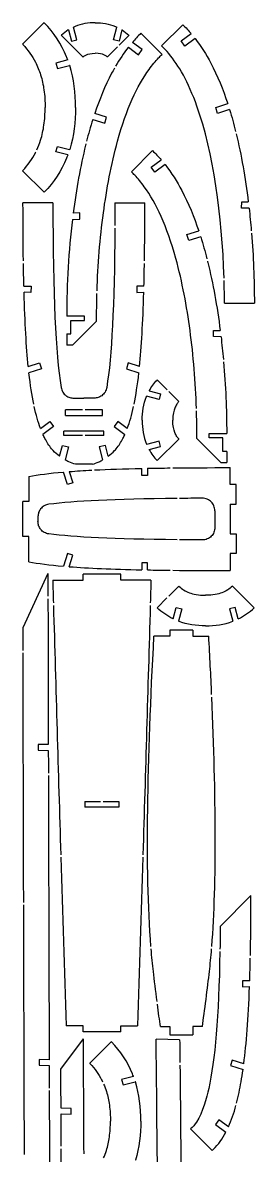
# Model space of a CAD drawing. Header units: millimetres. Extents: x 4 to 96, y 4 to 1215.
# Drawn here: x 3.9 to 95.9, y 765.7 to 1215.2 of the extents above; entities that cross this region are included whole.
import ezdxf

# ---------------------------------------------------------------- set-up
doc = ezdxf.new("R2010")
doc.units = ezdxf.units.MM
doc.layers.get('0').update_dxf_attribs({"linetype": 'CONTINUOUS'})

msp = doc.modelspace()

# ---------------------------------------------------------------- linework, layer by layer
for p, q in [((12.49, 1215.22), (3.92, 1206.64)), ((59.11, 1205.97), (67.51, 1214.38)), ((19.28, 1210.21), (27.88, 1201.62)), ((22.11, 1212.36), (23.28, 1207.86)), ((25.47, 1208.42), (24.17, 1213.46)), ((40, 1208.42), (41.3, 1213.46)), ((43.36, 1212.36), (42.19, 1207.86)), ((46.19, 1210.21), (42.24, 1206.27)), ((59.28, 1202.59), (50.87, 1211)), ((66.88, 1207.97), (70.82, 1210.86)), ((23.28, 1207.86), (25.47, 1208.42)), ((41.54, 1205.56), (37.59, 1201.62)), ((42.19, 1207.86), (40, 1208.42)), ((45.9, 1205.46), (49.94, 1202.49)), ((51.42, 1204.51), (47.48, 1207.4)), ((68.36, 1205.95), (66.88, 1207.97)), ((72.4, 1208.92), (68.36, 1205.95)), ((21.85, 1200.4), (17.15, 1199.18)), ((49.94, 1202.49), (51.42, 1204.51)), ((17.15, 1199.18), (17.72, 1196.99)), ((17.72, 1196.99), (22.59, 1198.25)), ((80.61, 1181.61), (85.34, 1183.08)), ((37.26, 1177.68), (32.54, 1179.15)), ((81.35, 1179.22), (80.61, 1181.61)), ((86.1, 1180.69), (81.35, 1179.22)), ((31.76, 1176.77), (36.52, 1175.29)), ((36.52, 1175.29), (37.26, 1177.68)), ((17.15, 1163.93), (17.72, 1166.12)), ((17.72, 1166.12), (22.59, 1164.86)), ((47.1, 1156.02), (55.5, 1164.42)), ((21.85, 1162.71), (17.15, 1163.93)), ((54.96, 1157.93), (58.9, 1160.82)), ((12.49, 1147.89), (3.92, 1156.47)), ((56.44, 1155.92), (54.96, 1157.93)), ((60.48, 1158.88), (56.44, 1155.92)), ((15.95, 1143.69), (4.06, 1143.69)), ((40.55, 1143.69), (52.44, 1143.69)), ((90.85, 1141.62), (90.91, 1144.12)), ((90.91, 1144.12), (93.53, 1144.07)), ((26.62, 1139.69), (23.99, 1139.63)), ((26.67, 1137.19), (26.62, 1139.69)), ((93.83, 1141.56), (90.85, 1141.62)), ((23.68, 1137.12), (26.67, 1137.19)), ((69.12, 1131.11), (73.84, 1132.57)), ((69.86, 1128.72), (69.12, 1131.11)), ((74.62, 1130.2), (69.86, 1128.72)), ((4.42, 1110.7), (7.29, 1110.64)), ((7.29, 1110.64), (7.23, 1108.14)), ((52.09, 1110.7), (49.22, 1110.64)), ((49.22, 1110.64), (49.27, 1108.14)), ((7.23, 1108.14), (4.48, 1108.2)), ((49.27, 1108.14), (52.02, 1108.2)), ((84.06, 1103.85), (95.94, 1103.85)), ((28.42, 1098.79), (21.41, 1098.79)), ((23, 1097.08), (28.42, 1097.08)), ((23, 1091.67), (23, 1097.08)), ((28.42, 1097.08), (28.42, 1098.79)), ((33.3, 1096.75), (33.3, 1098.73)), ((23.75, 1087.2), (33.3, 1096.75)), ((79.71, 1090.61), (79.76, 1093.11)), ((79.76, 1093.11), (82.38, 1093.05)), ((21.41, 1091.67), (23, 1091.67)), ((21.41, 1091.67), (21.41, 1087.2)), ((82.7, 1090.55), (79.71, 1090.61)), ((23.75, 1087.2), (21.41, 1087.2)), ((6.15, 1078.78), (10.66, 1080.18)), ((10.66, 1080.18), (11.4, 1077.79)), ((45.84, 1080.18), (45.1, 1077.79)), ((50.35, 1078.78), (45.84, 1080.18)), ((11.4, 1077.79), (6.42, 1076.24)), ((45.1, 1077.79), (50.08, 1076.24)), ((57.35, 1073.44), (61.29, 1069.5)), ((24.19, 1066.2), (28.25, 1066.2)), ((32.32, 1066.2), (28.25, 1066.2)), ((58.16, 1065.68), (53.17, 1066.97)), ((54.17, 1069.05), (58.73, 1067.87)), ((58.73, 1067.87), (58.16, 1065.68)), ((62, 1068.79), (65.94, 1064.85)), ((27.75, 1061.58), (20.89, 1061.58)), ((20.89, 1059.32), (20.89, 1061.58)), ((35.61, 1061.58), (28.75, 1061.58)), ((35.61, 1059.32), (35.61, 1061.58)), ((11.01, 1054.2), (14.75, 1056.94)), ((14.75, 1056.94), (16.23, 1054.93)), ((20.89, 1059.32), (35.61, 1059.32)), ((41.76, 1056.94), (40.28, 1054.93)), ((45.49, 1054.2), (41.76, 1056.94)), ((16.23, 1054.93), (11.99, 1051.82)), ((20.33, 1051.4), (20.33, 1053.07)), ((36.17, 1053.07), (20.33, 1053.07)), ((36.17, 1051.4), (36.17, 1053.07)), ((40.28, 1054.93), (44.51, 1051.82)), ((73.08, 1050.18), (73.08, 1052.15)), ((77.96, 1050.51), (77.96, 1052.21)), ((77.96, 1052.21), (84.96, 1052.21)), ((18.61, 1043.13), (19.73, 1047.47)), ((19.73, 1047.47), (22.15, 1046.84)), ((27.75, 1051.4), (20.33, 1051.4)), ((36.17, 1051.4), (28.75, 1051.4)), ((36.77, 1047.47), (34.35, 1046.84)), ((37.89, 1043.13), (36.77, 1047.47)), ((58.16, 1049.16), (53.17, 1047.86)), ((57.35, 1041.4), (65.94, 1049.98)), ((58.73, 1046.97), (58.16, 1049.16)), ((82.63, 1040.63), (73.08, 1050.18)), ((83.38, 1050.51), (77.96, 1050.51)), ((83.38, 1045.09), (83.38, 1050.51)), ((22.15, 1046.84), (20.81, 1041.66)), ((34.35, 1046.84), (35.69, 1041.66)), ((54.17, 1045.79), (58.73, 1046.97)), ((84.96, 1045.09), (83.38, 1045.09)), ((84.96, 1045.09), (84.96, 1040.63)), ((31.64, 1040.01), (24.86, 1040.01)), ((82.63, 1040.63), (84.96, 1040.63)), ((86.35, 1031.88), (86.35, 1038.63)), ((6.32, 1035.13), (6.32, 1025.13)), ((21.68, 1031.89), (20.13, 1036.88)), ((22.44, 1037.07), (23.85, 1032.56)), ((51.23, 1035.55), (51.29, 1038.32)), ((53.5, 1035.5), (51.23, 1035.55)), ((53.56, 1038.36), (53.5, 1035.5)), ((23.85, 1032.56), (21.68, 1031.89)), ((88.74, 1031.88), (86.35, 1031.88)), ((88.74, 1024.07), (88.74, 1031.88)), ((6.32, 1025.13), (3.94, 1025.13)), ((3.94, 1011.26), (3.94, 1025.13)), ((80.24, 1021.53), (80.24, 1014.86)), ((86.35, 1024.07), (86.35, 1012.32)), ((86.35, 1024.07), (88.74, 1024.07)), ((10, 1019.18), (10, 1017.21)), ((86.35, 1012.32), (88.74, 1012.32)), ((88.74, 1012.32), (88.74, 1004.51)), ((6.32, 1011.26), (3.94, 1011.26)), ((6.32, 1001.26), (6.32, 1011.26)), ((21.68, 1004.5), (20.13, 999.51)), ((23.85, 1003.83), (21.68, 1004.5)), ((22.44, 999.32), (23.85, 1003.83)), ((86.35, 1004.51), (86.35, 997.76)), ((88.74, 1004.51), (86.35, 1004.51)), ((53.5, 1000.89), (51.23, 1000.83)), ((51.23, 1000.83), (51.29, 998.07)), ((53.56, 998.03), (53.5, 1000.89)), ((13.96, 996.59), (3.94, 975.11)), ((15.86, 993.94), (27.89, 993.94)), ((27.89, 993.94), (27.89, 996.32)), ((42.85, 996.32), (27.89, 996.32)), ((42.85, 993.94), (42.85, 996.32)), ((54.87, 993.94), (42.85, 993.94)), ((61.95, 987.66), (65.88, 991.6)), ((95.9, 983.02), (87.32, 991.6)), ((57.3, 983.02), (61.24, 986.95)), ((63.71, 978.57), (64.91, 983.18)), ((64.91, 983.18), (67.1, 982.62)), ((67.1, 982.62), (65.82, 977.67)), ((88.29, 983.18), (86.11, 982.62)), ((86.11, 982.62), (87.39, 977.67)), ((89.49, 978.57), (88.29, 983.18)), ((62.38, 971.79), (56.08, 971.79)), ((71.54, 974.18), (62.38, 974.18)), ((62.38, 974.18), (62.38, 971.79)), ((71.54, 974.18), (71.54, 971.79)), ((71.54, 971.79), (77.84, 971.79)), ((10.13, 928.79), (10.13, 926.53)), ((14.11, 928.69), (10.13, 928.79)), ((10.13, 926.53), (14.11, 926.43)), ((28.55, 906.17), (28.55, 903.91)), ((28.55, 906.17), (34.87, 906.17)), ((42.18, 903.91), (28.55, 903.91)), ((35.87, 906.17), (42.18, 906.17)), ((42.18, 906.17), (42.18, 903.91)), ((94.58, 868.77), (82.39, 856.58)), ((94.09, 834.96), (91.22, 834.9)), ((91.22, 834.9), (91.27, 832.64)), ((91.27, 832.64), (94.01, 832.7)), ((27.89, 817.07), (21.17, 817.07)), ((27.89, 814.69), (27.89, 817.07)), ((42.85, 814.69), (27.89, 814.69)), ((42.85, 817.07), (49.56, 817.07)), ((42.85, 814.69), (42.85, 817.07)), ((58.62, 816.79), (62.38, 816.79)), ((62.38, 816.79), (62.38, 813.53)), ((71.54, 816.79), (71.54, 813.53)), ((75.3, 816.79), (71.54, 816.79)), ((19.1, 799.86), (28.04, 811.9)), ((39.16, 810.83), (30.59, 802.26)), ((66.27, 811.5), (56.91, 811.87)), ((62.38, 813.53), (71.54, 813.53)), ((14.45, 803.65), (10.47, 803.74)), ((10.47, 803.74), (10.48, 801.48)), ((10.48, 801.48), (14.45, 801.38)), ((87.19, 803.47), (86.52, 801.31)), ((86.52, 801.31), (91.45, 799.78)), ((91.76, 802.05), (87.19, 803.47)), ((47.93, 797.04), (43.22, 795.82)), ((43.22, 795.82), (43.79, 793.63)), ((43.79, 793.63), (48.67, 794.9)), ((23.16, 784.26), (19.18, 784.38)), ((23.17, 782), (23.16, 784.26)), ((19.19, 782.12), (23.17, 782)), ((81.84, 779.82), (80.5, 777.99)), ((80.5, 777.99), (84.66, 774.94)), ((85.66, 777.01), (81.84, 779.82)), ((70.57, 776.19), (79.17, 767.59))]:
    msp.add_line(p, q)
for points, knots in [([(21.85, 1200.4), (21.85, 1200.42), (21.84, 1200.44), (21.83, 1200.46), (21.69, 1200.85), (21.53, 1201.23), (21.38, 1201.62), (19.3, 1206.72), (16.34, 1211.2), (12.53, 1215.17), (12.52, 1215.19), (12.5, 1215.2), (12.49, 1215.22)], [1.928572, 1.928572, 1.928572, 1.928572, 1.935241, 1.935241, 1.935241, 2.059741, 2.059741, 2.059741, 3.70443, 3.70443, 3.70443, 3.710547, 3.710547, 3.710547, 3.710547]), ([(32.74, 1215.19), (29.98, 1215.19), (27.28, 1214.75), (24.72, 1213.7), (24.55, 1213.63), (24.38, 1213.55), (24.21, 1213.48), (24.2, 1213.47), (24.18, 1213.46), (24.17, 1213.46)], [0, 0, 0, 0, 0.8244639, 0.8244639, 0.8244639, 0.8801805, 0.8801805, 0.8801805, 0.8852669, 0.8852669, 0.8852669, 0.8852669]), ([(32.74, 1215.19), (35.49, 1215.19), (38.2, 1214.75), (40.75, 1213.7), (40.92, 1213.63), (41.09, 1213.55), (41.26, 1213.48), (41.27, 1213.47), (41.29, 1213.46), (41.3, 1213.46)], [0, 0, 0, 0, 0.8244639, 0.8244639, 0.8244639, 0.8801805, 0.8801805, 0.8801805, 0.8852669, 0.8852669, 0.8852669, 0.8852669]), ([(22.11, 1212.36), (22.09, 1212.35), (22.07, 1212.33), (22.04, 1212.32), (21.08, 1211.72), (20.18, 1211.03), (19.33, 1210.25), (19.32, 1210.24), (19.3, 1210.22), (19.28, 1210.21)], [1.1201468, 1.1201468, 1.1201468, 1.1201468, 1.1284749, 1.1284749, 1.1284749, 1.4735174, 1.4735174, 1.4735174, 1.4798302, 1.4798302, 1.4798302, 1.4798302]), ([(43.36, 1212.36), (43.38, 1212.35), (43.4, 1212.33), (43.43, 1212.32), (44.39, 1211.72), (45.29, 1211.03), (46.14, 1210.25), (46.16, 1210.24), (46.17, 1210.22), (46.19, 1210.21)], [1.1201468, 1.1201468, 1.1201468, 1.1201468, 1.1284749, 1.1284749, 1.1284749, 1.4735174, 1.4735174, 1.4735174, 1.4798302, 1.4798302, 1.4798302, 1.4798302]), ([(3.92, 1206.64), (3.93, 1206.63), (3.94, 1206.61), (3.96, 1206.6), (6.12, 1204.31), (7.75, 1201.96), (8.99, 1199.57), (9.84, 1197.93), (10.53, 1196.23), (11.07, 1194.47), (11.67, 1192.54), (12.09, 1190.56), (12.38, 1188.56), (12.7, 1186.25), (12.84, 1183.89), (12.84, 1181.56)], [13.280967, 13.280967, 13.280967, 13.280967, 13.294839, 13.294839, 13.294839, 15.544776, 15.544776, 15.544776, 17.083057, 17.083057, 17.083057, 18.767987, 18.767987, 18.767987, 20.719887, 20.719887, 20.719887, 20.719887]), ([(83.9, 1113.85), (83.15, 1138.69), (79.6, 1163.83), (73.15, 1182.01), (69.7, 1191.74), (65.89, 1198.28), (61.96, 1202.94), (61.02, 1204.06), (60.07, 1205.06), (59.11, 1205.97)], [1.000331, 1.000331, 1.000331, 1.000331, 8.384216, 8.384216, 8.384216, 12.337364, 12.337364, 12.337364, 13.280198, 13.280198, 13.280198, 13.280198]), ([(72.4, 1208.92), (74.77, 1205.88), (76.82, 1202.6), (78.62, 1199.2), (81.3, 1194.15), (83.51, 1188.65), (85.34, 1183.08)], [4.444677, 4.444677, 4.444677, 4.444677, 5.600063, 5.600063, 5.600063, 7.318002, 7.318002, 7.318002, 7.318002]), ([(27.88, 1201.62), (27.89, 1201.63), (27.91, 1201.64), (27.92, 1201.65), (28.01, 1201.72), (28.11, 1201.8), (28.21, 1201.87), (28.56, 1202.11), (28.92, 1202.31), (29.31, 1202.47), (29.93, 1202.74), (30.97, 1203.06), (32.74, 1203.06)], [15.4836521, 15.4836521, 15.4836521, 15.4836521, 15.4947963, 15.4947963, 15.4947963, 15.5715601, 15.5715601, 15.5715601, 15.8404789, 15.8404789, 15.8404789, 16.268166, 16.268166, 16.268166, 16.268166]), ([(37.59, 1201.62), (37.58, 1201.63), (37.57, 1201.64), (37.55, 1201.65), (37.46, 1201.72), (37.36, 1201.8), (37.26, 1201.87), (36.91, 1202.11), (36.55, 1202.31), (36.16, 1202.47), (35.54, 1202.74), (34.5, 1203.06), (32.74, 1203.06)], [15.4836521, 15.4836521, 15.4836521, 15.4836521, 15.4947963, 15.4947963, 15.4947963, 15.5715601, 15.5715601, 15.5715601, 15.8404789, 15.8404789, 15.8404789, 16.268166, 16.268166, 16.268166, 16.268166]), ([(33.46, 1108.73), (33.79, 1119.12), (34.63, 1129.59), (35.99, 1139.68), (37.25, 1149.12), (39.07, 1158.96), (41.6, 1168.15), (45.17, 1181.05), (49.41, 1190.13), (54.15, 1196.68), (55.39, 1198.38), (56.64, 1199.89), (57.91, 1201.22)], [0.994512, 0.994512, 0.994512, 0.994512, 4.084731, 4.084731, 4.084731, 6.973828, 6.973828, 6.973828, 11.034647, 11.034647, 11.034647, 12.093109, 12.093109, 12.093109, 12.093109]), ([(24.96, 1181.56), (24.96, 1187.21), (24.29, 1192.83), (22.61, 1198.2), (22.6, 1198.21), (22.6, 1198.23), (22.59, 1198.25)], [0, 0, 0, 0, 1.695527, 1.695527, 1.695527, 1.701261, 1.701261, 1.701261, 1.701261]), ([(40.37, 1197.14), (39.99, 1196.47), (39.62, 1195.8), (39.26, 1195.12), (36.6, 1190.11), (34.39, 1184.68), (32.54, 1179.15)], [5.685569, 5.685569, 5.685569, 5.685569, 5.915446, 5.915446, 5.915446, 7.621048, 7.621048, 7.621048, 7.621048]), ([(9.55, 1164.68), (10.15, 1165.96), (10.65, 1167.28), (11.07, 1168.64), (11.67, 1170.57), (12.09, 1172.55), (12.38, 1174.55), (12.7, 1176.86), (12.84, 1179.22), (12.84, 1181.56)], [15.897046, 15.897046, 15.897046, 15.897046, 17.083057, 17.083057, 17.083057, 18.767987, 18.767987, 18.767987, 20.719887, 20.719887, 20.719887, 20.719887]), ([(24.96, 1181.56), (24.96, 1175.9), (24.29, 1170.28), (22.61, 1164.91), (22.6, 1164.9), (22.6, 1164.88), (22.59, 1164.86)], [0, 0, 0, 0, 1.695527, 1.695527, 1.695527, 1.701261, 1.701261, 1.701261, 1.701261]), ([(29.05, 1167.15), (29.01, 1166.96), (28.96, 1166.77), (28.91, 1166.58), (26.86, 1158.27), (25.22, 1149.16), (23.99, 1139.63)], [8.853385, 8.853385, 8.853385, 8.853385, 8.911599, 8.911599, 8.911599, 11.496337, 11.496337, 11.496337, 11.496337]), ([(3.92, 1156.47), (3.93, 1156.48), (3.94, 1156.5), (3.96, 1156.51), (6.12, 1158.8), (7.75, 1161.15), (8.99, 1163.54), (9.03, 1163.62), (9.07, 1163.7), (9.11, 1163.78)], [13.280967, 13.280967, 13.280967, 13.280967, 13.294839, 13.294839, 13.294839, 15.544776, 15.544776, 15.544776, 15.618349, 15.618349, 15.618349, 15.618349]), ([(21.85, 1162.71), (21.85, 1162.69), (21.84, 1162.67), (21.83, 1162.65), (21.69, 1162.26), (21.53, 1161.88), (21.38, 1161.49), (19.3, 1156.39), (16.34, 1151.91), (12.53, 1147.94), (12.52, 1147.92), (12.5, 1147.91), (12.49, 1147.89)], [1.928572, 1.928572, 1.928572, 1.928572, 1.935241, 1.935241, 1.935241, 2.059741, 2.059741, 2.059741, 3.70443, 3.70443, 3.70443, 3.710547, 3.710547, 3.710547, 3.710547]), ([(60.48, 1158.88), (63.01, 1155.66), (65.2, 1152.17), (67.12, 1148.55), (69.77, 1143.53), (71.99, 1138.1), (73.84, 1132.57)], [4.685437, 4.685437, 4.685437, 4.685437, 5.915446, 5.915446, 5.915446, 7.621048, 7.621048, 7.621048, 7.621048]), ([(72.92, 1062.15), (72.59, 1072.55), (71.75, 1083.01), (70.39, 1093.11), (69.13, 1102.55), (67.31, 1112.39), (64.77, 1121.57), (61.21, 1134.48), (56.97, 1143.56), (52.23, 1150.1), (50.99, 1151.81), (49.74, 1153.31), (48.47, 1154.64)], [0.994512, 0.994512, 0.994512, 0.994512, 4.084731, 4.084731, 4.084731, 6.973828, 6.973828, 6.973828, 11.034647, 11.034647, 11.034647, 12.093109, 12.093109, 12.093109, 12.093109]), ([(77.32, 1120.57), (77.37, 1120.38), (77.42, 1120.2), (77.46, 1120.01), (79.52, 1111.7), (81.16, 1102.58), (82.38, 1093.05)], [8.853385, 8.853385, 8.853385, 8.853385, 8.911599, 8.911599, 8.911599, 11.496337, 11.496337, 11.496337, 11.496337]), ([(19.19, 1070.45), (19.3, 1069.8), (19.53, 1069.18), (19.87, 1068.62), (20.21, 1068.06), (20.67, 1067.57), (21.2, 1067.18), (21.63, 1066.86), (22.11, 1066.62), (22.61, 1066.45), (23.12, 1066.29), (23.65, 1066.2), (24.19, 1066.2)], [0, 0, 0, 0, 0.1953222, 0.1953222, 0.1953222, 0.3906445, 0.3906445, 0.3906445, 0.5489507, 0.5489507, 0.5489507, 0.7072569, 0.7072569, 0.7072569, 0.7072569]), ([(37.31, 1070.45), (37.21, 1069.8), (36.98, 1069.18), (36.63, 1068.62), (36.29, 1068.06), (35.84, 1067.57), (35.31, 1067.18), (34.87, 1066.86), (34.4, 1066.62), (33.89, 1066.45), (33.38, 1066.29), (32.85, 1066.2), (32.32, 1066.2)], [0, 0, 0, 0, 0.1953222, 0.1953222, 0.1953222, 0.3906445, 0.3906445, 0.3906445, 0.5489507, 0.5489507, 0.5489507, 0.7072569, 0.7072569, 0.7072569, 0.7072569]), ([(54.17, 1069.05), (54.18, 1069.07), (54.2, 1069.09), (54.21, 1069.12), (55.06, 1070.66), (56.1, 1072.08), (57.31, 1073.39), (57.32, 1073.4), (57.34, 1073.42), (57.35, 1073.44)], [1.2150172, 1.2150172, 1.2150172, 1.2150172, 1.2228713, 1.2228713, 1.2228713, 1.7581536, 1.7581536, 1.7581536, 1.7644214, 1.7644214, 1.7644214, 1.7644214]), ([(51.4, 1057.42), (51.4, 1060.68), (51.91, 1063.89), (53.15, 1066.92), (53.16, 1066.94), (53.17, 1066.95), (53.17, 1066.97)], [0, 0, 0, 0, 0.9781116, 0.9781116, 0.9781116, 0.983337, 0.983337, 0.983337, 0.983337]), ([(65.94, 1064.85), (65.92, 1064.84), (65.91, 1064.82), (65.9, 1064.81), (65.61, 1064.47), (65.38, 1064.15), (65.19, 1063.87), (64.85, 1063.35), (64.57, 1062.81), (64.33, 1062.23), (63.94, 1061.26), (63.52, 1059.76), (63.52, 1057.42)], [17.703129, 17.703129, 17.703129, 17.703129, 17.728392, 17.728392, 17.728392, 18.347529, 18.347529, 18.347529, 19.47648, 19.47648, 19.47648, 21.384596, 21.384596, 21.384596, 21.384596]), ([(51.4, 1057.42), (51.4, 1054.15), (51.91, 1050.94), (53.15, 1047.91), (53.16, 1047.9), (53.17, 1047.88), (53.17, 1047.86)], [0, 0, 0, 0, 0.9781116, 0.9781116, 0.9781116, 0.983337, 0.983337, 0.983337, 0.983337]), ([(65.94, 1049.98), (65.92, 1050), (65.91, 1050.01), (65.9, 1050.03), (65.61, 1050.37), (65.38, 1050.68), (65.19, 1050.97), (64.85, 1051.49), (64.57, 1052.02), (64.33, 1052.6), (63.94, 1053.57), (63.52, 1055.07), (63.52, 1057.42)], [17.703129, 17.703129, 17.703129, 17.703129, 17.728392, 17.728392, 17.728392, 18.347529, 18.347529, 18.347529, 19.47648, 19.47648, 19.47648, 21.384596, 21.384596, 21.384596, 21.384596]), ([(15.38, 1046.14), (14.38, 1047.39), (13.52, 1048.77), (12.78, 1050.19), (12.51, 1050.72), (12.25, 1051.26), (11.99, 1051.82)], [1.4960077, 1.4960077, 1.4960077, 1.4960077, 1.978875, 1.978875, 1.978875, 2.1565437, 2.1565437, 2.1565437, 2.1565437]), ([(41.12, 1046.14), (42.12, 1047.39), (42.98, 1048.77), (43.72, 1050.19), (43.99, 1050.72), (44.26, 1051.26), (44.51, 1051.82)], [1.4960077, 1.4960077, 1.4960077, 1.4960077, 1.978875, 1.978875, 1.978875, 2.1565437, 2.1565437, 2.1565437, 2.1565437]), ([(18.61, 1043.13), (17.69, 1043.83), (16.75, 1044.63), (16.06, 1045.36), (15.82, 1045.62), (15.61, 1045.86), (15.38, 1046.14)], [0.25573273, 0.25573273, 0.25573273, 0.25573273, 0.31880539, 0.31880539, 0.31880539, 0.34072753, 0.34072753, 0.34072753, 0.34072753]), ([(37.89, 1043.13), (38.81, 1043.83), (39.75, 1044.63), (40.44, 1045.36), (40.68, 1045.62), (40.9, 1045.86), (41.12, 1046.14)], [0.25573273, 0.25573273, 0.25573273, 0.25573273, 0.31880539, 0.31880539, 0.31880539, 0.34072753, 0.34072753, 0.34072753, 0.34072753]), ([(54.17, 1045.79), (54.18, 1045.76), (54.2, 1045.74), (54.21, 1045.72), (55.06, 1044.18), (56.1, 1042.75), (57.31, 1041.44), (57.32, 1041.43), (57.34, 1041.41), (57.35, 1041.4)], [1.2150172, 1.2150172, 1.2150172, 1.2150172, 1.2228713, 1.2228713, 1.2228713, 1.7581536, 1.7581536, 1.7581536, 1.7644214, 1.7644214, 1.7644214, 1.7644214]), ([(24.86, 1040.01), (24.06, 1040.22), (23.16, 1040.51), (22.25, 1040.92), (21.75, 1041.15), (21.27, 1041.39), (20.81, 1041.66)], [0.11002962, 0.11002962, 0.11002962, 0.11002962, 0.17044028, 0.17044028, 0.17044028, 0.20357789, 0.20357789, 0.20357789, 0.20357789]), ([(31.64, 1040.01), (32.44, 1040.22), (33.34, 1040.51), (34.25, 1040.92), (34.75, 1041.15), (35.23, 1041.39), (35.69, 1041.66)], [0.11002962, 0.11002962, 0.11002962, 0.11002962, 0.17044028, 0.17044028, 0.17044028, 0.20357789, 0.20357789, 0.20357789, 0.20357789]), ([(53.56, 1038.36), (53.58, 1038.36), (53.6, 1038.36), (53.62, 1038.36), (56.45, 1038.42), (59.43, 1038.46), (62.56, 1038.5)], [2.9255853, 2.9255853, 2.9255853, 2.9255853, 2.9276529, 2.9276529, 2.9276529, 3.2429088, 3.2429088, 3.2429088, 3.2429088]), ([(63.56, 1038.51), (70.4, 1038.59), (77.95, 1038.63), (86.3, 1038.63), (86.32, 1038.63), (86.34, 1038.63), (86.35, 1038.63)], [3.2763345, 3.2763345, 3.2763345, 3.2763345, 3.9589101, 3.9589101, 3.9589101, 3.9604953, 3.9604953, 3.9604953, 3.9604953]), ([(6.32, 1035.13), (6.34, 1035.13), (6.36, 1035.14), (6.37, 1035.14), (10.14, 1035.82), (14.59, 1036.4), (20.09, 1036.88), (20.1, 1036.88), (20.12, 1036.88), (20.13, 1036.88)], [0.276495, 0.276495, 0.276495, 0.276495, 0.280935, 0.280935, 0.280935, 1.329346, 1.329346, 1.329346, 1.332318, 1.332318, 1.332318, 1.332318]), ([(22.44, 1037.07), (22.47, 1037.07), (22.49, 1037.07), (22.52, 1037.08), (25.24, 1037.29), (28.19, 1037.47), (31.43, 1037.64)], [1.4756095, 1.4756095, 1.4756095, 1.4756095, 1.479994, 1.479994, 1.479994, 1.9719625, 1.9719625, 1.9719625, 1.9719625]), ([(32.43, 1037.69), (37.88, 1037.96), (44.09, 1038.17), (51.23, 1038.32), (51.25, 1038.32), (51.27, 1038.32), (51.29, 1038.32)], [2.0222075, 2.0222075, 2.0222075, 2.0222075, 2.838146, 2.838146, 2.838146, 2.8404591, 2.8404591, 2.8404591, 2.8404591]), ([(80.24, 1021.53), (80.24, 1022.18), (80.11, 1022.81), (79.87, 1023.41), (79.62, 1024), (79.26, 1024.54), (78.81, 1025), (78.36, 1025.46), (77.82, 1025.83), (77.23, 1026.08), (76.92, 1026.21), (76.6, 1026.31), (76.27, 1026.37), (75.94, 1026.44), (75.61, 1026.47), (75.27, 1026.47)], [0, 0, 0, 0, 0.1953222, 0.1953222, 0.1953222, 0.3906445, 0.3906445, 0.3906445, 0.5859667, 0.5859667, 0.5859667, 0.6878493, 0.6878493, 0.6878493, 0.7897319, 0.7897319, 0.7897319, 0.7897319]), ([(14.33, 1024.08), (13.69, 1024), (13.07, 1023.8), (12.51, 1023.48), (11.95, 1023.17), (11.46, 1022.74), (11.06, 1022.24), (10.72, 1021.81), (10.46, 1021.32), (10.28, 1020.8), (10.1, 1020.28), (10, 1019.73), (10, 1019.18)], [0, 0, 0, 0, 0.1953222, 0.1953222, 0.1953222, 0.3906445, 0.3906445, 0.3906445, 0.5578044, 0.5578044, 0.5578044, 0.7249644, 0.7249644, 0.7249644, 0.7249644]), ([(14.33, 1012.31), (13.69, 1012.39), (13.07, 1012.59), (12.51, 1012.91), (11.95, 1013.22), (11.46, 1013.65), (11.06, 1014.15), (10.72, 1014.58), (10.46, 1015.07), (10.28, 1015.59), (10.1, 1016.11), (10, 1016.66), (10, 1017.21)], [0, 0, 0, 0, 0.1953222, 0.1953222, 0.1953222, 0.3906445, 0.3906445, 0.3906445, 0.5578044, 0.5578044, 0.5578044, 0.7249644, 0.7249644, 0.7249644, 0.7249644]), ([(80.24, 1014.86), (80.24, 1014.21), (80.11, 1013.58), (79.87, 1012.98), (79.62, 1012.39), (79.26, 1011.84), (78.81, 1011.39), (78.36, 1010.93), (77.82, 1010.56), (77.23, 1010.31), (76.92, 1010.18), (76.6, 1010.08), (76.27, 1010.01), (75.94, 1009.95), (75.61, 1009.92), (75.27, 1009.92)], [0, 0, 0, 0, 0.1953222, 0.1953222, 0.1953222, 0.3906445, 0.3906445, 0.3906445, 0.5859667, 0.5859667, 0.5859667, 0.6878493, 0.6878493, 0.6878493, 0.7897319, 0.7897319, 0.7897319, 0.7897319]), ([(6.32, 1001.26), (6.34, 1001.25), (6.36, 1001.25), (6.37, 1001.25), (10.14, 1000.57), (14.59, 999.99), (20.09, 999.51), (20.1, 999.51), (20.12, 999.51), (20.13, 999.51)], [0.276495, 0.276495, 0.276495, 0.276495, 0.280935, 0.280935, 0.280935, 1.329346, 1.329346, 1.329346, 1.332318, 1.332318, 1.332318, 1.332318]), ([(22.44, 999.32), (22.47, 999.32), (22.49, 999.32), (22.52, 999.31), (30.03, 998.73), (39.35, 998.32), (51.23, 998.07), (51.25, 998.07), (51.27, 998.07), (51.29, 998.07)], [1.475609, 1.475609, 1.475609, 1.475609, 1.479994, 1.479994, 1.479994, 2.838146, 2.838146, 2.838146, 2.840459, 2.840459, 2.840459, 2.840459]), ([(53.56, 998.03), (53.58, 998.03), (53.6, 998.03), (53.62, 998.03), (56.45, 997.97), (59.43, 997.93), (62.56, 997.89)], [2.9255853, 2.9255853, 2.9255853, 2.9255853, 2.9276529, 2.9276529, 2.9276529, 3.2429088, 3.2429088, 3.2429088, 3.2429088]), ([(13.96, 996.59), (13.96, 996.5), (13.96, 996.41), (13.96, 996.32), (13.96, 993.43), (13.97, 990.52), (13.98, 987.59)], [-46.9138581, -46.9138581, -46.9138581, -46.9138581, -46.8993045, -46.8993045, -46.8993045, -46.4318954, -46.4318954, -46.4318954, -46.4318954]), ([(15.86, 993.94), (15.86, 993.92), (15.86, 993.9), (15.86, 993.88), (15.95, 990.9), (16.03, 987.92), (16.12, 984.94)], [0.2821571, 0.2821571, 0.2821571, 0.2821571, 0.2883303, 0.2883303, 0.2883303, 1.1824502, 1.1824502, 1.1824502, 1.1824502]), ([(54.87, 993.94), (54.87, 993.92), (54.87, 993.9), (54.87, 993.88), (54.79, 990.9), (54.7, 987.92), (54.62, 984.94)], [0.2821571, 0.2821571, 0.2821571, 0.2821571, 0.2883303, 0.2883303, 0.2883303, 1.1824502, 1.1824502, 1.1824502, 1.1824502]), ([(63.56, 997.88), (70.4, 997.8), (77.95, 997.76), (86.3, 997.76), (86.32, 997.76), (86.34, 997.76), (86.35, 997.76)], [3.2763345, 3.2763345, 3.2763345, 3.2763345, 3.9589101, 3.9589101, 3.9589101, 3.9604953, 3.9604953, 3.9604953, 3.9604953]), ([(65.88, 991.6), (65.9, 991.58), (65.91, 991.57), (65.92, 991.56), (66.59, 990.96), (67.24, 990.49), (67.85, 990.11), (68.59, 989.66), (69.35, 989.29), (70.15, 988.99), (71.66, 988.42), (73.72, 987.95), (76.6, 987.95)], [17.788751, 17.788751, 17.788751, 17.788751, 17.810186, 17.810186, 17.810186, 18.83398, 18.83398, 18.83398, 20.052832, 20.052832, 20.052832, 22.342581, 22.342581, 22.342581, 22.342581]), ([(87.32, 991.6), (87.31, 991.58), (87.29, 991.57), (87.28, 991.56), (86.61, 990.96), (85.96, 990.49), (85.35, 990.11), (84.62, 989.66), (83.86, 989.29), (83.05, 988.99), (81.54, 988.42), (79.48, 987.95), (76.6, 987.95)], [17.788751, 17.788751, 17.788751, 17.788751, 17.810186, 17.810186, 17.810186, 18.83398, 18.83398, 18.83398, 20.052832, 20.052832, 20.052832, 22.342581, 22.342581, 22.342581, 22.342581]), ([(13.98, 986.59), (14.01, 968.12), (14.06, 948.68), (14.11, 928.75), (14.11, 928.73), (14.11, 928.71), (14.11, 928.69)], [-46.378868, -46.378868, -46.378868, -46.378868, -43.443036, -43.443036, -43.443036, -43.440009, -43.440009, -43.440009, -43.440009]), ([(63.71, 978.57), (63.69, 978.58), (63.67, 978.59), (63.65, 978.6), (61.34, 979.74), (59.24, 981.2), (57.35, 982.97), (57.33, 982.99), (57.32, 983), (57.3, 983.02)], [1.3359146, 1.3359146, 1.3359146, 1.3359146, 1.3433393, 1.3433393, 1.3433393, 2.1216962, 2.1216962, 2.1216962, 2.1279192, 2.1279192, 2.1279192, 2.1279192]), ([(89.49, 978.57), (89.51, 978.58), (89.53, 978.59), (89.55, 978.6), (91.87, 979.74), (93.96, 981.2), (95.86, 982.97), (95.87, 982.99), (95.89, 983), (95.9, 983.02)], [1.3359146, 1.3359146, 1.3359146, 1.3359146, 1.3433393, 1.3433393, 1.3433393, 2.1216962, 2.1216962, 2.1216962, 2.1279192, 2.1279192, 2.1279192, 2.1279192]), ([(76.6, 975.83), (72.92, 975.83), (69.3, 976.35), (65.87, 977.65), (65.85, 977.65), (65.83, 977.66), (65.82, 977.67)], [0, 0, 0, 0, 1.10144, 1.10144, 1.10144, 1.106845, 1.106845, 1.106845, 1.106845]), ([(76.6, 975.83), (80.28, 975.83), (83.9, 976.35), (87.34, 977.65), (87.35, 977.65), (87.37, 977.66), (87.39, 977.67)], [0, 0, 0, 0, 1.10144, 1.10144, 1.10144, 1.106845, 1.106845, 1.106845, 1.106845]), ([(3.94, 975.11), (3.94, 975.1), (3.94, 975.1), (3.94, 975.09), (3.95, 972.12), (3.95, 969.12), (3.96, 966.11)], [-45.7778106, -45.7778106, -45.7778106, -45.7778106, -45.7771166, -45.7771166, -45.7771166, -45.3137835, -45.3137835, -45.3137835, -45.3137835]), ([(54.88, 848.64), (52.48, 879.43), (53.4, 922.09), (56.07, 971.74), (56.07, 971.76), (56.08, 971.78), (56.08, 971.79)], [1.662542, 1.662542, 1.662542, 1.662542, 4.542608, 4.542608, 4.542608, 4.543706, 4.543706, 4.543706, 4.543706]), ([(78.98, 948.58), (78.65, 956.11), (78.27, 963.83), (77.84, 971.74), (77.84, 971.76), (77.84, 971.78), (77.84, 971.79)], [4.0841916, 4.0841916, 4.0841916, 4.0841916, 4.5426081, 4.5426081, 4.5426081, 4.5437059, 4.5437059, 4.5437059, 4.5437059]), ([(14.11, 926.43), (14.11, 926.41), (14.11, 926.39), (14.11, 926.37), (14.12, 923.4), (14.13, 920.42), (14.13, 917.43)], [-43.3290423, -43.3290423, -43.3290423, -43.3290423, -43.3261801, -43.3261801, -43.3261801, -42.8894492, -42.8894492, -42.8894492, -42.8894492]), ([(14.14, 916.43), (14.23, 879.25), (14.34, 840.7), (14.45, 803.71), (14.45, 803.69), (14.45, 803.67), (14.45, 803.65)], [-42.840779, -42.840779, -42.840779, -42.840779, -37.41414, -37.41414, -37.41414, -37.411125, -37.411125, -37.411125, -37.411125]), ([(19.09, 883.99), (19.77, 861.72), (20.46, 839.45), (21.17, 817.13), (21.17, 817.11), (21.17, 817.09), (21.17, 817.07)], [11.298839, 11.298839, 11.298839, 11.298839, 17.993389, 17.993389, 17.993389, 17.999199, 17.999199, 17.999199, 17.999199]), ([(51.64, 883.99), (50.97, 861.72), (50.27, 839.45), (49.57, 817.13), (49.57, 817.11), (49.57, 817.09), (49.56, 817.07)], [11.298839, 11.298839, 11.298839, 11.298839, 17.993389, 17.993389, 17.993389, 17.999199, 17.999199, 17.999199, 17.999199]), ([(94.36, 844.96), (94.5, 852.06), (94.58, 859.91), (94.58, 868.62), (94.58, 868.67), (94.58, 868.72), (94.58, 868.77)], [6.7332908, 6.7332908, 6.7332908, 6.7332908, 7.4789225, 7.4789225, 7.4789225, 7.483057, 7.483057, 7.483057, 7.483057]), ([(82.39, 856.58), (82.39, 856.58), (82.39, 856.57), (82.39, 856.56), (82.37, 853.46), (82.33, 850.47), (82.28, 847.58)], [1.257788, 1.257788, 1.257788, 1.257788, 1.26047, 1.26047, 1.26047, 2.278361, 2.278361, 2.278361, 2.278361]), ([(82.26, 846.58), (81.77, 820.48), (80.31, 803.48), (77.81, 792.22), (76.99, 788.54), (75.45, 782.76), (72.94, 778.9), (72.32, 777.94), (71.56, 776.96), (70.62, 776.23), (70.61, 776.22), (70.59, 776.21), (70.57, 776.19)], [2.39665, 2.39665, 2.39665, 2.39665, 11.703718, 11.703718, 11.703718, 14.744189, 14.744189, 14.744189, 15.494796, 15.494796, 15.494796, 15.508979, 15.508979, 15.508979, 15.508979]), ([(94.09, 834.96), (94.09, 834.98), (94.09, 835), (94.09, 835.02), (94.19, 837.86), (94.27, 840.83), (94.34, 843.96)], [6.3647866, 6.3647866, 6.3647866, 6.3647866, 6.3669927, 6.3669927, 6.3669927, 6.698139, 6.698139, 6.698139, 6.698139]), ([(75.3, 816.79), (75.3, 816.81), (75.31, 816.82), (75.31, 816.84), (76.09, 822.63), (77.4, 832.49), (78.1, 838.68)], [0.2431315, 0.2431315, 0.2431315, 0.2431315, 0.2457338, 0.2457338, 0.2457338, 1.1151935, 1.1151935, 1.1151935, 1.1151935]), ([(91.76, 802.05), (91.76, 802.08), (91.77, 802.1), (91.77, 802.12), (92.78, 810.01), (93.54, 819.88), (94.01, 832.63), (94.01, 832.65), (94.01, 832.67), (94.01, 832.7)], [4.739266, 4.739266, 4.739266, 4.739266, 4.74385, 4.74385, 4.74385, 6.273022, 6.273022, 6.273022, 6.275565, 6.275565, 6.275565, 6.275565]), ([(58.62, 816.79), (58.61, 816.81), (58.61, 816.82), (58.61, 816.84), (58.28, 819.27), (57.86, 822.42), (57.43, 825.71)], [0.2431315, 0.2431315, 0.2431315, 0.2431315, 0.2457338, 0.2457338, 0.2457338, 0.6106488, 0.6106488, 0.6106488, 0.6106488]), ([(28.29, 766.31), (28.22, 780.38), (28.13, 795.6), (28.05, 811.72), (28.04, 811.78), (28.04, 811.84), (28.04, 811.9)], [234.939896, 234.939896, 234.939896, 234.939896, 237.42642, 237.42642, 237.42642, 237.435659, 237.435659, 237.435659, 237.435659]), ([(47.93, 797.04), (47.92, 797.06), (47.91, 797.08), (47.9, 797.1), (47.78, 797.41), (47.66, 797.72), (47.54, 798.03), (45.58, 802.83), (42.78, 807.05), (39.21, 810.79), (39.19, 810.8), (39.18, 810.82), (39.16, 810.83)], [1.815181, 1.815181, 1.815181, 1.815181, 1.821885, 1.821885, 1.821885, 1.921436, 1.921436, 1.921436, 3.469558, 3.469558, 3.469558, 3.475684, 3.475684, 3.475684, 3.475684]), ([(57.84, 724.45), (57.84, 724.47), (57.84, 724.49), (57.84, 724.5), (57.54, 753.5), (57.23, 782.59), (56.91, 811.81), (56.91, 811.83), (56.91, 811.85), (56.91, 811.87)], [-47.569558, -47.569558, -47.569558, -47.569558, -47.539075, -47.539075, -47.539075, -1.560978, -1.560978, -1.560978, -1.527864, -1.527864, -1.527864, -1.527864]), ([(66.27, 811.5), (66.27, 811.48), (66.27, 811.46), (66.27, 811.44), (66.3, 808.46), (66.34, 805.48), (66.37, 802.5)], [0.3896884, 0.3896884, 0.3896884, 0.3896884, 0.3953952, 0.3953952, 0.3953952, 1.2903272, 1.2903272, 1.2903272, 1.2903272]), ([(14.45, 801.38), (14.45, 801.37), (14.45, 801.35), (14.45, 801.33), (14.46, 798.33), (14.47, 795.35), (14.48, 792.38)], [-37.3004105, -37.3004105, -37.3004105, -37.3004105, -37.2975512, -37.2975512, -37.2975512, -36.8578771, -36.8578771, -36.8578771, -36.8578771]), ([(30.59, 802.26), (30.6, 802.24), (30.62, 802.23), (30.63, 802.21), (32.64, 800.08), (34.13, 797.91), (35.27, 795.71), (35.41, 795.44), (35.55, 795.16), (35.68, 794.88)], [13.556776, 13.556776, 13.556776, 13.556776, 13.571296, 13.571296, 13.571296, 15.767941, 15.767941, 15.767941, 16.043787, 16.043787, 16.043787, 16.043787]), ([(19.18, 784.38), (19.18, 784.4), (19.18, 784.42), (19.18, 784.44), (19.15, 789.57), (19.13, 794.71), (19.1, 799.84), (19.1, 799.84), (19.1, 799.85), (19.1, 799.86)], [-410.78991, -410.78991, -410.78991, -410.78991, -410.758799, -410.758799, -410.758799, -402.493097, -402.493097, -402.493097, -402.482348, -402.482348, -402.482348, -402.482348]), ([(88.89, 786.46), (89.25, 787.82), (89.57, 789.21), (89.87, 790.64), (90.44, 793.33), (90.97, 796.34), (91.45, 799.73), (91.45, 799.74), (91.45, 799.76), (91.45, 799.78)], [3.527423, 3.527423, 3.527423, 3.527423, 3.892401, 3.892401, 3.892401, 4.585021, 4.585021, 4.585021, 4.588463, 4.588463, 4.588463, 4.588463]), ([(36.09, 793.97), (36.51, 793.01), (36.87, 792.03), (37.18, 791.03), (37.72, 789.28), (38.1, 787.49), (38.36, 785.68), (38.65, 783.58), (38.78, 781.45), (38.78, 779.33)], [16.341574, 16.341574, 16.341574, 16.341574, 17.275999, 17.275999, 17.275999, 18.903956, 18.903956, 18.903956, 20.788839, 20.788839, 20.788839, 20.788839]), ([(50.9, 779.33), (50.9, 784.61), (50.27, 789.84), (48.69, 794.84), (48.68, 794.86), (48.68, 794.88), (48.67, 794.9)], [0, 0, 0, 0, 1.582016, 1.582016, 1.582016, 1.587746, 1.587746, 1.587746, 1.587746]), ([(85.66, 777.01), (85.67, 777.03), (85.68, 777.06), (85.69, 777.08), (86.85, 779.65), (87.81, 782.48), (88.64, 785.49)], [2.6132491, 2.6132491, 2.6132491, 2.6132491, 2.6204513, 2.6204513, 2.6204513, 3.4403497, 3.4403497, 3.4403497, 3.4403497]), ([(19.25, 769.31), (19.24, 771.41), (19.23, 773.55), (19.22, 775.7), (19.21, 777.82), (19.2, 779.94), (19.19, 782.06), (19.19, 782.08), (19.19, 782.1), (19.19, 782.12)], [-418.918287, -418.918287, -418.918287, -418.918287, -415.445205, -415.445205, -415.445205, -412.037304, -412.037304, -412.037304, -412.003988, -412.003988, -412.003988, -412.003988]), ([(36.09, 764.69), (36.51, 765.65), (36.87, 766.63), (37.18, 767.64), (37.72, 769.38), (38.1, 771.17), (38.36, 772.99), (38.65, 775.08), (38.78, 777.21), (38.78, 779.33)], [16.341574, 16.341574, 16.341574, 16.341574, 17.275999, 17.275999, 17.275999, 18.903956, 18.903956, 18.903956, 20.788839, 20.788839, 20.788839, 20.788839]), ([(50.9, 779.33), (50.9, 774.05), (50.27, 768.82), (48.69, 763.82), (48.68, 763.8), (48.68, 763.78), (48.67, 763.76)], [0, 0, 0, 0, 1.582016, 1.582016, 1.582016, 1.587746, 1.587746, 1.587746, 1.587746]), ([(79.17, 767.59), (79.18, 767.61), (79.2, 767.62), (79.21, 767.63), (79.36, 767.76), (79.5, 767.9), (79.64, 768.04), (81.69, 770.01), (83.31, 772.39), (84.63, 774.9), (84.64, 774.91), (84.65, 774.93), (84.66, 774.94)], [1.4677643, 1.4677643, 1.4677643, 1.4677643, 1.4735174, 1.4735174, 1.4735174, 1.5326557, 1.5326557, 1.5326557, 2.3816388, 2.3816388, 2.3816388, 2.3868044, 2.3868044, 2.3868044, 2.3868044])]:
    msp.add_open_spline(points, degree=3, knots=knots)
for points in [[(67.51, 1214.38), (68.67, 1213.26), (69.78, 1212.09), (70.82, 1210.86)], [(50.87, 1211), (49.68, 1209.85), (48.56, 1208.65), (47.48, 1207.4)], [(45.9, 1205.46), (44.05, 1203.1), (42.38, 1200.6), (40.86, 1198.01)], [(57.91, 1201.22), (58.36, 1201.7), (58.82, 1202.16), (59.28, 1202.59)], [(86.1, 1180.69), (86.99, 1177.8), (87.79, 1174.89), (88.5, 1172.02)], [(31.76, 1176.77), (30.85, 1173.88), (30.03, 1170.98), (29.3, 1168.12)], [(88.74, 1171.05), (90.75, 1162.78), (92.35, 1153.67), (93.53, 1144.07)], [(55.5, 1164.42), (56.69, 1163.27), (57.82, 1162.07), (58.9, 1160.82)], [(48.47, 1154.64), (48.02, 1155.12), (47.56, 1155.58), (47.1, 1156.02)], [(4.22, 1120.7), (4.11, 1127.62), (4.06, 1135.25), (4.06, 1143.69)], [(15.95, 1143.69), (15.95, 1106.58), (16.95, 1084.32), (19.19, 1070.45)], [(40.55, 1143.69), (40.55, 1140.59), (40.54, 1137.59), (40.53, 1134.69)], [(52.29, 1120.7), (52.39, 1127.62), (52.44, 1135.25), (52.44, 1143.69)], [(93.83, 1141.56), (94.17, 1138.61), (94.47, 1135.62), (94.73, 1132.6)], [(23.68, 1137.12), (22.2, 1124.7), (21.42, 1111.65), (21.41, 1098.79)], [(40.52, 1133.69), (40.35, 1102.5), (39.34, 1083.02), (37.31, 1070.45)], [(74.62, 1130.2), (75.53, 1127.31), (76.34, 1124.41), (77.08, 1121.54)], [(94.81, 1131.61), (95.55, 1122.56), (95.94, 1113.23), (95.94, 1103.85)], [(4.42, 1110.7), (4.34, 1113.56), (4.28, 1116.55), (4.23, 1119.7)], [(52.09, 1110.7), (52.16, 1113.56), (52.22, 1116.55), (52.27, 1119.7)], [(84.06, 1103.85), (84.06, 1106.84), (84.01, 1109.84), (83.93, 1112.85)], [(6.15, 1078.78), (5.38, 1086.46), (4.83, 1096.01), (4.48, 1108.2)], [(33.3, 1098.73), (33.3, 1101.71), (33.34, 1104.72), (33.43, 1107.73)], [(50.35, 1078.78), (51.12, 1086.46), (51.68, 1096.01), (52.02, 1108.2)], [(82.7, 1090.55), (83.05, 1087.59), (83.36, 1084.61), (83.63, 1081.59)], [(83.72, 1080.6), (84.54, 1071.25), (84.96, 1061.68), (84.96, 1052.21)], [(8.32, 1063.82), (7.6, 1067.32), (6.96, 1071.38), (6.42, 1076.24)], [(48.18, 1063.82), (48.9, 1067.32), (49.54, 1071.38), (50.08, 1076.24)], [(11.01, 1054.2), (10.05, 1056.76), (9.23, 1059.64), (8.53, 1062.85)], [(45.49, 1054.2), (46.45, 1056.76), (47.27, 1059.64), (47.97, 1062.85)], [(73.08, 1052.15), (73.08, 1055.14), (73.04, 1058.14), (72.95, 1061.15)], [(65.27, 1026.4), (39.89, 1026.14), (24.51, 1025.36), (14.33, 1024.08)], [(75.27, 1026.47), (72.14, 1026.46), (69.15, 1026.44), (66.27, 1026.41)], [(65.27, 1009.99), (39.89, 1010.25), (24.51, 1011.03), (14.33, 1012.31)], [(75.27, 1009.92), (72.14, 1009.93), (69.15, 1009.95), (66.27, 1009.98)], [(16.15, 983.94), (17.09, 950.92), (18.06, 917.97), (19.06, 884.99)], [(54.59, 983.94), (53.65, 950.92), (52.68, 917.97), (51.67, 884.99)], [(3.96, 965.11), (4.03, 933.54), (4.11, 899.85), (4.21, 866.11)], [(79.04, 848.64), (81.04, 874.31), (80.73, 908.23), (79.02, 947.58)], [(4.21, 865.11), (4.3, 831.45), (4.4, 797.76), (4.5, 766.11)], [(55.82, 838.68), (55.5, 841.54), (55.21, 844.53), (54.96, 847.64)], [(78.1, 838.68), (78.42, 841.54), (78.71, 844.53), (78.96, 847.64)], [(57.3, 826.7), (56.75, 830.96), (56.2, 835.35), (55.82, 838.68)], [(66.38, 801.5), (66.73, 768.37), (67.07, 735.38), (67.39, 702.5)], [(14.48, 791.38), (14.59, 755.69), (14.7, 721.78), (14.8, 692.39)], [(19.67, 669.31), (19.6, 697.64), (19.45, 728.15), (19.26, 768.31)]]:
    msp.add_open_spline(points, degree=3)

doc.saveas('drawing.dxf')
